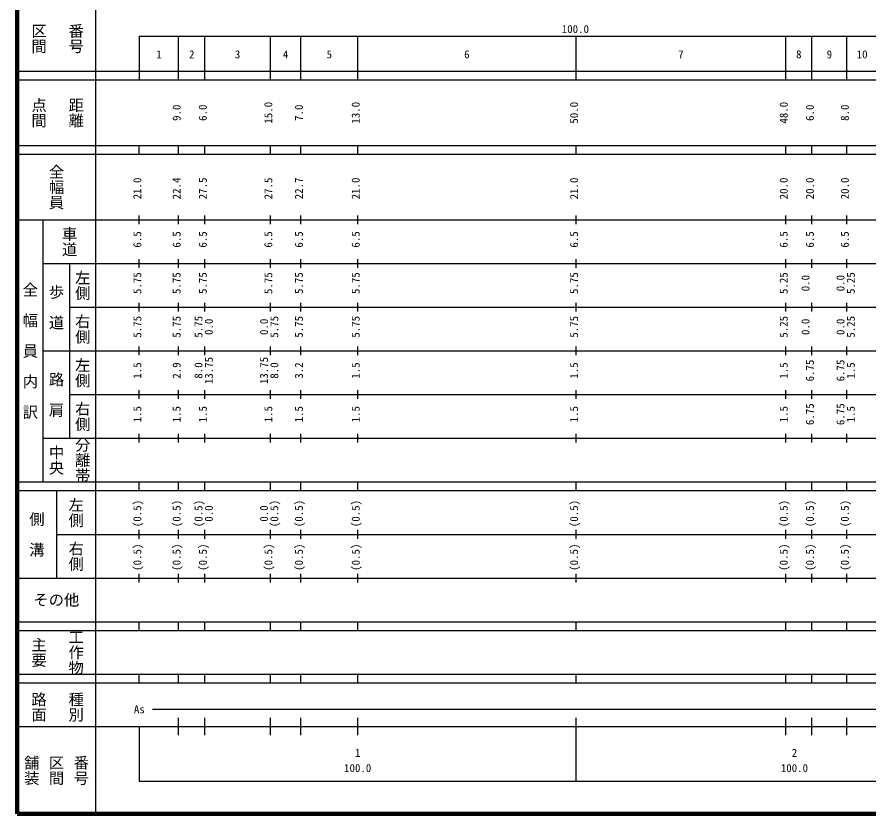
# Model space of a CAD drawing. Units: millimetres, scale not verified. Extents: x 40000 to 802321, y 20000 to 700605.
# Drawn here: x 40000 to 235064, y 20000 to 202409 of the extents above; entities that cross this region are included whole.
import ezdxf
from ezdxf.enums import TextEntityAlignment as Align

# ---------------------------------------------------------------- set-up
doc = ezdxf.new("R2010")
doc.units = ezdxf.units.MM
doc.header["$LTSCALE"] = 1000
doc.layers.add('M-TTL', color=2, linetype='Continuous', lineweight=140)
doc.layers.add('M-TTL-BAND', color=7, linetype='Continuous', lineweight=25)
doc.styles.add('@ＭＳ ゴシック', font='')
doc.styles.add('ＭＳ ゴシック', font='')
doc.styles.get('@ＭＳ ゴシック').set_extended_font_data('@MS Gothic')
doc.styles.get('ＭＳ ゴシック').set_extended_font_data('MS Gothic')

msp = doc.modelspace()

# ---------------------------------------------------------------- linework, layer by layer
at = {"layer": 'M-TTL'}
for p, q in [((40000, 380000), (40000, 20000)), ((40000, 20000), (680000, 20000))]:
    msp.add_line(p, q, dxfattribs=at)
at = {"layer": 'M-TTL-BAND'}
for p, q in [((58000, 370000), (58000, 20000)), ((68000, 198000), (579000, 198000)), ((68000, 198000), (68000, 188000)), ((77000, 188000), (77000, 198000)), ((83000, 188000), (83000, 198000)), ((98000, 188000), (98000, 198000)), ((105000, 188000), (105000, 198000)), ((118000, 188000), (118000, 198000)), ((168000, 188000), (168000, 198000)), ((216000, 188000), (216000, 198000)), ((222000, 188000), (222000, 198000)), ((230000, 188000), (230000, 198000)), ((40000, 190000), (579000, 190000)), ((40000, 188000), (579000, 188000)), ((40000, 173000), (579000, 173000)), ((68000, 171000), (68000, 173000)), ((77000, 171000), (77000, 173000)), ((83000, 171000), (83000, 173000)), ((98000, 171000), (98000, 173000)), ((105000, 171000), (105000, 173000)), ((118000, 171000), (118000, 173000)), ((168000, 171000), (168000, 173000)), ((216000, 171000), (216000, 173000)), ((222000, 171000), (222000, 173000)), ((230000, 171000), (230000, 173000)), ((40000, 171000), (579000, 171000)), ((68000, 155000), (68000, 157000)), ((77000, 155000), (77000, 157000)), ((83000, 155000), (83000, 157000)), ((98000, 155000), (98000, 157000)), ((105000, 155000), (105000, 157000)), ((118000, 155000), (118000, 157000)), ((168000, 155000), (168000, 157000)), ((216000, 155000), (216000, 157000)), ((222000, 155000), (222000, 157000)), ((230000, 155000), (230000, 157000)), ((40000, 156000), (579000, 156000)), ((46000, 96000), (46000, 156000)), ((68000, 145000), (68000, 147000)), ((77000, 145000), (77000, 147000)), ((83000, 145000), (83000, 147000)), ((98000, 145000), (98000, 147000)), ((105000, 145000), (105000, 147000)), ((118000, 145000), (118000, 147000)), ((168000, 145000), (168000, 147000)), ((216000, 145000), (216000, 147000)), ((222000, 145000), (222000, 147000)), ((230000, 145000), (230000, 147000)), ((46000, 146000), (579000, 146000)), ((52000, 146000), (52000, 106000)), ((68000, 135000), (68000, 137000)), ((77000, 135000), (77000, 137000)), ((83000, 135000), (83000, 137000)), ((98000, 135000), (98000, 137000)), ((105000, 135000), (105000, 137000)), ((118000, 135000), (118000, 137000)), ((168000, 135000), (168000, 137000)), ((216000, 135000), (216000, 137000)), ((222000, 135000), (222000, 137000)), ((230000, 135000), (230000, 137000)), ((52000, 136000), (579000, 136000)), ((68000, 125000), (68000, 127000)), ((77000, 125000), (77000, 127000)), ((83000, 125000), (83000, 127000)), ((98000, 125000), (98000, 127000)), ((105000, 125000), (105000, 127000)), ((118000, 125000), (118000, 127000)), ((168000, 125000), (168000, 127000)), ((216000, 125000), (216000, 127000)), ((222000, 125000), (222000, 127000)), ((230000, 125000), (230000, 127000)), ((46000, 126000), (579000, 126000)), ((52000, 116000), (579000, 116000)), ((68000, 115000), (68000, 117000)), ((77000, 115000), (77000, 117000)), ((83000, 115000), (83000, 117000)), ((98000, 115000), (98000, 117000)), ((105000, 115000), (105000, 117000)), ((118000, 115000), (118000, 117000)), ((168000, 115000), (168000, 117000)), ((216000, 115000), (216000, 117000)), ((222000, 115000), (222000, 117000)), ((230000, 115000), (230000, 117000)), ((46000, 106000), (579000, 106000)), ((68000, 105000), (68000, 107000)), ((77000, 105000), (77000, 107000)), ((83000, 105000), (83000, 107000)), ((98000, 105000), (98000, 107000)), ((105000, 105000), (105000, 107000)), ((118000, 105000), (118000, 107000)), ((168000, 105000), (168000, 107000)), ((216000, 105000), (216000, 107000)), ((222000, 105000), (222000, 107000)), ((230000, 105000), (230000, 107000)), ((40000, 96000), (579000, 96000)), ((68000, 94000), (68000, 96000)), ((77000, 94000), (77000, 96000)), ((83000, 94000), (83000, 96000)), ((98000, 94000), (98000, 96000)), ((105000, 94000), (105000, 96000)), ((118000, 94000), (118000, 96000)), ((168000, 94000), (168000, 96000)), ((216000, 94000), (216000, 96000)), ((222000, 94000), (222000, 96000)), ((230000, 94000), (230000, 96000)), ((40000, 94000), (579000, 94000)), ((49000, 94000), (49000, 74000)), ((49000, 84000), (579000, 84000)), ((68000, 83000), (68000, 85000)), ((77000, 83000), (77000, 85000)), ((83000, 83000), (83000, 85000)), ((98000, 83000), (98000, 85000)), ((105000, 83000), (105000, 85000)), ((118000, 83000), (118000, 85000)), ((168000, 83000), (168000, 85000)), ((216000, 83000), (216000, 85000)), ((222000, 83000), (222000, 85000)), ((230000, 83000), (230000, 85000)), ((68000, 73000), (68000, 75000)), ((77000, 73000), (77000, 75000)), ((83000, 73000), (83000, 75000)), ((98000, 73000), (98000, 75000)), ((105000, 73000), (105000, 75000)), ((118000, 73000), (118000, 75000)), ((168000, 73000), (168000, 75000)), ((216000, 73000), (216000, 75000)), ((222000, 73000), (222000, 75000)), ((230000, 73000), (230000, 75000)), ((40000, 74000), (579000, 74000)), ((40000, 64000), (579000, 64000)), ((68000, 62000), (68000, 64000)), ((77000, 62000), (77000, 64000)), ((83000, 62000), (83000, 64000)), ((98000, 62000), (98000, 64000)), ((105000, 62000), (105000, 64000)), ((118000, 62000), (118000, 64000)), ((168000, 62000), (168000, 64000)), ((216000, 62000), (216000, 64000)), ((222000, 62000), (222000, 64000)), ((230000, 62000), (230000, 64000)), ((40000, 62000), (579000, 62000)), ((40000, 52000), (579000, 52000)), ((68000, 50000), (68000, 52000)), ((77000, 50000), (77000, 52000)), ((83000, 50000), (83000, 52000)), ((98000, 50000), (98000, 52000)), ((105000, 50000), (105000, 52000)), ((118000, 50000), (118000, 52000)), ((168000, 50000), (168000, 52000)), ((216000, 50000), (216000, 52000)), ((222000, 50000), (222000, 52000)), ((230000, 50000), (230000, 52000)), ((40000, 50000), (579000, 50000)), ((71000, 44000), (568875, 44000)), ((77000, 38000), (77000, 42000)), ((83000, 38000), (83000, 42000)), ((98000, 38000), (98000, 42000)), ((105000, 38000), (105000, 42000)), ((118000, 38000), (118000, 42000)), ((168000, 27500), (168000, 42000)), ((216000, 38000), (216000, 42000)), ((222000, 38000), (222000, 42000)), ((230000, 38000), (230000, 42000)), ((40000, 40000), (579000, 40000)), ((68000, 40000), (68000, 27500)), ((68000, 27500), (579000, 27500))]:
    msp.add_line(p, q, dxfattribs=at)

# ---------------------------------------------------------------- texts
at = {"layer": 'M-TTL-BAND', "style": '@ＭＳ ゴシック'}
for s, p in [('区間', (45000, 197500)), ('番号', (53500, 197500)), ('点間', (45000, 180500)), ('距離', (53500, 180500)), ('全幅員', (49000, 163500)), ('車道', (52000, 151000)), ('左側', (55000, 141000)), ('全\u3000幅\u3000員\u3000内\u3000訳', (43000, 126000)), ('歩\u3000道', (49000, 136000)), ('右側', (55000, 131000)), ('左側', (55000, 121000)), ('路\u3000肩', (49000, 116000)), ('右側', (55000, 111000)), ('分離帯', (55000, 101000)), ('中央', (49000, 101000)), ('左側', (53500, 89000)), ('側\u3000溝', (44500, 84000)), ('右側', (53500, 79000)), ('工作物', (53500, 57000)), ('主要', (45000, 57000)), ('路面', (45000, 44500)), ('種別', (53500, 44500)), ('舗装', (43333, 30000)), ('番号', (54667, 30000)), ('区間', (49000, 30000))]:
    msp.add_text(s, height=2566, rotation=270, dxfattribs=at).set_placement(p, align=Align.MIDDLE_CENTER)
at = {"layer": 'M-TTL-BAND', "style": 'ＭＳ ゴシック'}
for s, p in [('100.0', (167844, 198195)), ('1', (72500, 192405)), ('2', (80000, 192405)), ('3', (90500, 192405)), ('4', (101500, 192405)), ('5', (111500, 192405)), ('6', (143000, 192405)), ('7', (192000, 192405)), ('8', (219000, 192405)), ('9', (226000, 192405)), ('10', (233500, 192405)), ('As', (68000, 42500)), ('1', (118000, 32523)), ('2', (218000, 32523)), ('100.0', (118000, 29033)), ('100.0', (218000, 29033))]:
    msp.add_text(s, height=1833, dxfattribs=at).set_placement(p, align=Align.BOTTOM_CENTER)
for s, p in [('9.0', (78000, 180500)), ('6.0', (84000, 180500)), ('15.0', (99000, 180500)), ('7.0', (106000, 180500)), ('13.0', (119000, 180500)), ('50.0', (169000, 180500)), ('48.0', (217000, 180500)), ('6.0', (223000, 180500)), ('8.0', (231000, 180500)), ('21.0', (69000, 163174)), ('22.4', (78000, 163174)), ('27.5', (84000, 163174)), ('27.5', (99000, 163174)), ('22.7', (106000, 163174)), ('21.0', (119000, 163174)), ('21.0', (169000, 163174)), ('20.0', (217000, 163174)), ('20.0', (223000, 163174)), ('20.0', (231000, 163174)), ('6.5', (69000, 151500)), ('6.5', (78000, 151500)), ('6.5', (84000, 151500)), ('6.5', (99000, 151500)), ('6.5', (106000, 151500)), ('6.5', (119000, 151500)), ('6.5', (169000, 151500)), ('6.5', (217000, 151500)), ('6.5', (223000, 151500)), ('6.5', (231000, 151500)), ('5.75', (69000, 141500)), ('5.75', (78000, 141500)), ('5.75', (84000, 141500)), ('5.75', (99000, 141500)), ('5.75', (106000, 141500)), ('5.75', (119000, 141500)), ('5.75', (169000, 141500)), ('5.25', (217000, 141500)), ('0.0', (222000, 141500)), ('0.0', (230000, 141500)), ('5.25', (232370, 141500)), ('5.75', (69000, 131500)), ('5.75', (78000, 131500)), ('5.75', (83000, 131500)), ('0.0', (85370, 131500)), ('0.0', (98000, 131500)), ('5.75', (100370, 131500)), ('5.75', (106000, 131500)), ('5.75', (119000, 131500)), ('5.75', (169000, 131500)), ('5.25', (217000, 131500)), ('0.0', (222000, 131500)), ('0.0', (230000, 131500)), ('5.25', (232370, 131500)), ('1.5', (69000, 121500)), ('2.9', (78000, 121500)), ('8.0', (83000, 121500)), ('13.75', (85370, 121500)), ('13.75', (98000, 121500)), ('8.0', (100370, 121500)), ('3.2', (106000, 121500)), ('1.5', (119000, 121500)), ('1.5', (169000, 121500)), ('1.5', (217000, 121500)), ('6.75', (223000, 121500)), ('6.75', (230000, 121500)), ('1.5', (232370, 121500)), ('1.5', (69000, 111500)), ('1.5', (78000, 111500)), ('1.5', (84000, 111500)), ('1.5', (99000, 111500)), ('1.5', (106000, 111500)), ('1.5', (119000, 111500)), ('1.5', (169000, 111500)), ('1.5', (217000, 111500)), ('6.75', (223000, 111500)), ('6.75', (230000, 111500)), ('1.5', (232370, 111500)), ('(0.5)', (69000, 88764)), ('(0.5)', (78000, 88764)), ('(0.5)', (83000, 88764)), ('0.0', (85370, 88764)), ('0.0', (98000, 88764)), ('(0.5)', (100370, 88764)), ('(0.5)', (106000, 88764)), ('(0.5)', (119000, 88764)), ('(0.5)', (169000, 88764)), ('(0.5)', (217000, 88764)), ('(0.5)', (223000, 88764)), ('(0.5)', (231000, 88764)), ('(0.5)', (69000, 78764)), ('(0.5)', (78000, 78764)), ('(0.5)', (84000, 78764)), ('(0.5)', (99000, 78764)), ('(0.5)', (106000, 78764)), ('(0.5)', (119000, 78764)), ('(0.5)', (169000, 78764)), ('(0.5)', (217000, 78764)), ('(0.5)', (223000, 78764)), ('(0.5)', (231000, 78764))]:
    msp.add_text(s, height=1833, rotation=90, dxfattribs=at).set_placement(p, align=Align.BOTTOM_CENTER)
msp.add_text('その他', height=2566, dxfattribs=at).set_placement((49000, 69000), align=Align.MIDDLE_CENTER)

doc.saveas('drawing.dxf')
